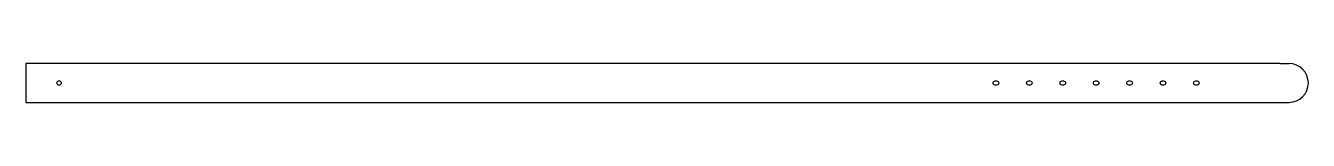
# Model space of a CAD drawing. Header units: millimetres. Extents: x 114 to 1266, y 33 to 68.
import ezdxf

# ---------------------------------------------------------------- set-up
doc = ezdxf.new("R2010")
doc.units = ezdxf.units.MM
doc.header["$MEASUREMENT"] = 0

# ---------------------------------------------------------------- blocks, each defined once
blk = doc.blocks.new('*U17')
blk.add_lwpolyline([(1.2, 1.9, -1), (1.2, -1.9), (0, -1.9, -1), (0, 1.9)], format="xyb", close=True)
blk = doc.blocks.new('*U18')
at = {"color": 0, "linetype": 'ByBlock', "lineweight": -2, "transparency": 16777216, "rotation": 180}
for p in [(985.6, 50.7), (1015.6, 50.7), (1045.6, 50.7), (1075.6, 50.7), (1105.6, 50.7), (1135.6, 50.7), (1165.6, 50.7)]:
    blk.add_blockref('*U17', p, dxfattribs=at)

msp = doc.modelspace()

# ---------------------------------------------------------------- linework, layer by layer
for p, q in [((115.6, 68.2), (113.6, 68.2)), ((113.6, 68.2), (113.6, 33.2)), ((1240.2, 68.2), (1248.1, 68.2)), ((113.6, 33.2), (115.6, 33.2)), ((1240.2, 33.2), (1248.1, 33.2))]:
    msp.add_line(p, q)
for points in [[(1240.2, 68.2), (115.6, 68.2)], [(115.6, 33.2), (1240.2, 33.2)]]:
    msp.add_lwpolyline(points)
msp.add_circle((143.6, 50.7), 2)
msp.add_arc((1248.1, 50.7), 17.5, 270, 90)

# ---------------------------------------------------------------- block references
msp.add_blockref('*U18', (0, 0))

doc.saveas('drawing.dxf')
